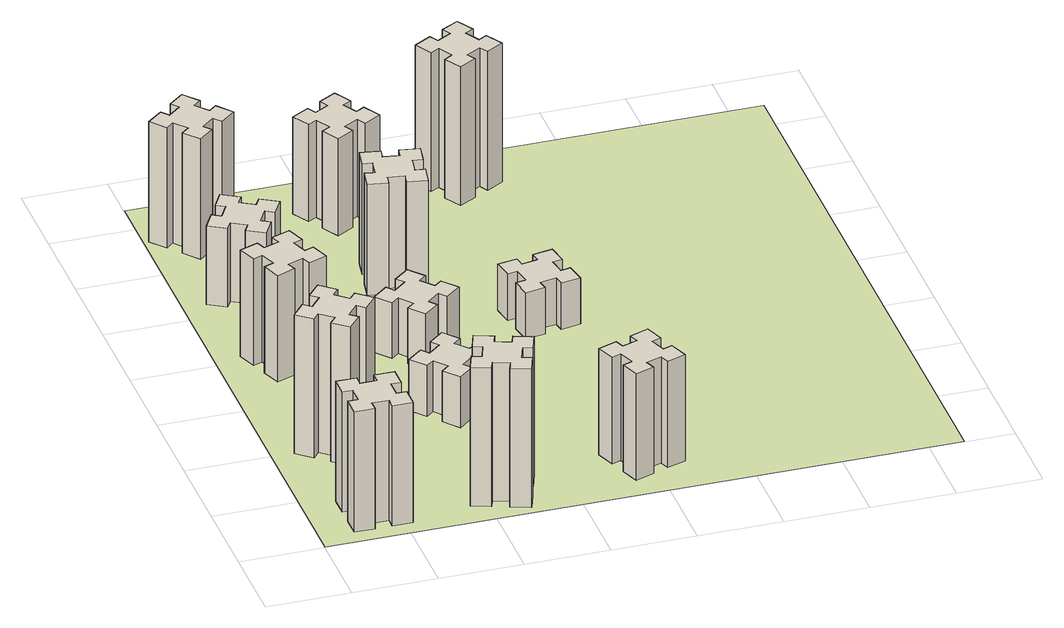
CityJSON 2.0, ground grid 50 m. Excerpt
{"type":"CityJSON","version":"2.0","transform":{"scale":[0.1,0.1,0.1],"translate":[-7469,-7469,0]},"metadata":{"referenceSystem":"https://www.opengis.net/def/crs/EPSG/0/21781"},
"CityObjects":{
"building1":{"type":"Building","attributes":{"class":"1000","function":"1000","usage":"1000","yearOfConstruction":2016,"roofType":"1000","measuredHeight":78,"storeysAboveGround":30,"storeysBelowGround":0},"geometry":[{"type":"Solid","lod":"1","boundaries":[[[[0,1,2,3,4,5,6,7,8,9,10,11,12,13,14,15,16,17,18,19]],[[17,16,20,21]],[[16,15,22,20]],[[15,14,23,22]],[[14,13,24,23]],[[13,12,25,24]],[[12,11,26,25]],[[11,10,27,26]],[[10,9,28,27]],[[9,8,29,28]],[[8,7,30,29]],[[7,6,31,30]],[[6,5,32,31]],[[5,4,33,32]],[[4,3,34,33]],[[3,2,35,34]],[[2,1,36,35]],[[1,0,37,36]],[[0,19,38,37]],[[19,18,39,38]],[[18,17,21,39]],[[24,25,26,27,28,29,30,31,32,33,34,35,36,37,38,39,21,20,22,23]]]]}]},
"building2":{"type":"Building","attributes":{"class":"1000","function":"1000","usage":"1000","yearOfConstruction":2016,"roofType":"1000","measuredHeight":90,"storeysAboveGround":30,"storeysBelowGround":0},"geometry":[{"type":"Solid","lod":"1","boundaries":[[[[40,41,42,43,44,45,46,47,48,49,50,51,52,53,54,55,56,57,58,59]],[[57,56,60,61]],[[56,55,62,60]],[[55,54,63,62]],[[54,53,64,63]],[[53,52,65,64]],[[52,51,66,65]],[[51,50,67,66]],[[50,49,68,67]],[[49,48,69,68]],[[48,47,70,69]],[[47,46,71,70]],[[46,45,72,71]],[[45,44,73,72]],[[44,43,74,73]],[[43,42,75,74]],[[42,41,76,75]],[[41,40,77,76]],[[40,59,78,77]],[[59,58,79,78]],[[58,57,61,79]],[[64,65,66,67,68,69,70,71,72,73,74,75,76,77,78,79,61,60,62,63]]]]}]},
"building3":{"type":"Building","attributes":{"class":"1000","function":"1000","usage":"1000","yearOfConstruction":2016,"roofType":"1000","measuredHeight":69,"storeysAboveGround":30,"storeysBelowGround":0},"geometry":[{"type":"Solid","lod":"1","boundaries":[[[[80,81,82,83,84,85,86,87,88,89,90,91,92,93,94,95,96,97,98,99]],[[97,96,100,101]],[[96,95,102,100]],[[95,94,103,102]],[[94,93,104,103]],[[93,92,105,104]],[[92,91,106,105]],[[91,90,107,106]],[[90,89,108,107]],[[89,88,109,108]],[[88,87,110,109]],[[87,86,111,110]],[[86,85,112,111]],[[85,84,113,112]],[[84,83,114,113]],[[83,82,115,114]],[[82,81,116,115]],[[81,80,117,116]],[[80,99,118,117]],[[99,98,119,118]],[[98,97,101,119]],[[104,105,106,107,108,109,110,111,112,113,114,115,116,117,118,119,101,100,102,103]]]]}]},
"building4":{"type":"Building","attributes":{"class":"1000","function":"1000","usage":"1000","yearOfConstruction":2016,"roofType":"1000","measuredHeight":51,"storeysAboveGround":30,"storeysBelowGround":0},"geometry":[{"type":"Solid","lod":"1","boundaries":[[[[120,121,122,123,124,125,126,127,128,129,130,131,132,133,134,135,136,137,138,139]],[[137,136,140,141]],[[136,135,142,140]],[[135,134,143,142]],[[134,133,144,143]],[[133,132,145,144]],[[132,131,146,145]],[[131,130,147,146]],[[130,129,148,147]],[[129,128,149,148]],[[128,127,150,149]],[[127,126,151,150]],[[126,125,152,151]],[[125,124,153,152]],[[124,123,154,153]],[[123,122,155,154]],[[122,121,156,155]],[[121,120,157,156]],[[120,139,158,157]],[[139,138,159,158]],[[138,137,141,159]],[[144,145,146,147,148,149,150,151,152,153,154,155,156,157,158,159,141,140,142,143]]]]}]},
"building5":{"type":"Building","attributes":{"class":"1000","function":"1000","usage":"1000","yearOfConstruction":2016,"roofType":"1000","measuredHeight":90,"storeysAboveGround":30,"storeysBelowGround":0},"geometry":[{"type":"Solid","lod":"1","boundaries":[[[[160,161,162,163,164,165,166,167,168,169,170,171,172,173,174,175,176,177,178,179]],[[177,176,180,181]],[[176,175,182,180]],[[175,174,183,182]],[[174,173,184,183]],[[173,172,185,184]],[[172,171,186,185]],[[171,170,187,186]],[[170,169,188,187]],[[169,168,189,188]],[[168,167,190,189]],[[167,166,191,190]],[[166,165,192,191]],[[165,164,193,192]],[[164,163,194,193]],[[163,162,195,194]],[[162,161,196,195]],[[161,160,197,196]],[[160,179,198,197]],[[179,178,199,198]],[[178,177,181,199]],[[184,185,186,187,188,189,190,191,192,193,194,195,196,197,198,199,181,180,182,183]]]]}]},
"building6":{"type":"Building","attributes":{"class":"1000","function":"1000","usage":"1000","yearOfConstruction":2016,"roofType":"1000","measuredHeight":78,"storeysAboveGround":30,"storeysBelowGround":0},"geometry":[{"type":"Solid","lod":"1","boundaries":[[[[200,201,202,203,204,205,206,207,208,209,210,211,212,213,214,215,216,217,218,219]],[[217,216,220,221]],[[216,215,222,220]],[[215,214,223,222]],[[214,213,224,223]],[[213,212,225,224]],[[212,211,226,225]],[[211,210,227,226]],[[210,209,228,227]],[[209,208,229,228]],[[208,207,230,229]],[[207,206,231,230]],[[206,205,232,231]],[[205,204,233,232]],[[204,203,234,233]],[[203,202,235,234]],[[202,201,236,235]],[[201,200,237,236]],[[200,219,238,237]],[[219,218,239,238]],[[218,217,221,239]],[[224,225,226,227,228,229,230,231,232,233,234,235,236,237,238,239,221,220,222,223]]]]}]},
"building7":{"type":"Building","attributes":{"class":"1000","function":"1000","usage":"1000","yearOfConstruction":2016,"roofType":"1000","measuredHeight":33,"storeysAboveGround":30,"storeysBelowGround":0},"geometry":[{"type":"Solid","lod":"1","boundaries":[[[[240,241,242,243,244,245,246,247,248,249,250,251,252,253,254,255,256,257,258,259]],[[257,256,260,261]],[[256,255,262,260]],[[255,254,263,262]],[[254,253,264,263]],[[253,252,265,264]],[[252,251,266,265]],[[251,250,267,266]],[[250,249,268,267]],[[249,248,269,268]],[[248,247,270,269]],[[247,246,271,270]],[[246,245,272,271]],[[245,244,273,272]],[[244,243,274,273]],[[243,242,275,274]],[[242,241,276,275]],[[241,240,277,276]],[[240,259,278,277]],[[259,258,279,278]],[[258,257,261,279]],[[264,265,266,267,268,269,270,271,272,273,274,275,276,277,278,279,261,260,262,263]]]]}]},
"building8":{"type":"Building","attributes":{"class":"1000","function":"1000","usage":"1000","yearOfConstruction":2016,"roofType":"1000","measuredHeight":36,"storeysAboveGround":30,"storeysBelowGround":0},"geometry":[{"type":"Solid","lod":"1","boundaries":[[[[280,281,282,283,284,285,286,287,288,289,290,291,292,293,294,295,296,297,298,299]],[[297,296,300,301]],[[296,295,302,300]],[[295,294,303,302]],[[294,293,304,303]],[[293,292,305,304]],[[292,291,306,305]],[[291,290,307,306]],[[290,289,308,307]],[[289,288,309,308]],[[288,287,310,309]],[[287,286,311,310]],[[286,285,312,311]],[[285,284,313,312]],[[284,283,314,313]],[[283,282,315,314]],[[282,281,316,315]],[[281,280,317,316]],[[280,299,318,317]],[[299,298,319,318]],[[298,297,301,319]],[[304,305,306,307,308,309,310,311,312,313,314,315,316,317,318,319,301,300,302,303]]]]}]},
"building9":{"type":"Building","attributes":{"class":"1000","function":"1000","usage":"1000","yearOfConstruction":2016,"roofType":"1000","measuredHeight":72,"storeysAboveGround":30,"storeysBelowGround":0},"geometry":[{"type":"Solid","lod":"1","boundaries":[[[[320,321,322,323,324,325,326,327,328,329,330,331,332,333,334,335,336,337,338,339]],[[337,336,340,341]],[[336,335,342,340]],[[335,334,343,342]],[[334,333,344,343]],[[333,332,345,344]],[[332,331,346,345]],[[331,330,347,346]],[[330,329,348,347]],[[329,328,349,348]],[[328,327,350,349]],[[327,326,351,350]],[[326,325,352,351]],[[325,324,353,352]],[[324,323,354,353]],[[323,322,355,354]],[[322,321,356,355]],[[321,320,357,356]],[[320,339,358,357]],[[339,338,359,358]],[[338,337,341,359]],[[344,345,346,347,348,349,350,351,352,353,354,355,356,357,358,359,341,340,342,343]]]]}]},
"building10":{"type":"Building","attributes":{"class":"1000","function":"1000","usage":"1000","yearOfConstruction":2016,"roofType":"1000","measuredHeight":69,"storeysAboveGround":30,"storeysBelowGround":0},"geometry":[{"type":"Solid","lod":"1","boundaries":[[[[360,361,362,363,364,365,366,367,368,369,370,371,372,373,374,375,376,377,378,379]],[[377,376,380,381]],[[376,375,382,380]],[[375,374,383,382]],[[374,373,384,383]],[[373,372,385,384]],[[372,371,386,385]],[[371,370,387,386]],[[370,369,388,387]],[[369,368,389,388]],[[368,367,390,389]],[[367,366,391,390]],[[366,365,392,391]],[[365,364,393,392]],[[364,363,394,393]],[[363,362,395,394]],[[362,361,396,395]],[[361,360,397,396]],[[360,379,398,397]],[[379,378,399,398]],[[378,377,381,399]],[[384,385,386,387,388,389,390,391,392,393,394,395,396,397,398,399,381,380,382,383]]]]}]},
"building11":{"type":"Building","attributes":{"class":"1000","function":"1000","usage":"1000","yearOfConstruction":2016,"roofType":"1000","measuredHeight":63,"storeysAboveGround":30,"storeysBelowGround":0},"geometry":[{"type":"Solid","lod":"1","boundaries":[[[[400,401,402,403,404,405,406,407,408,409,410,411,412,413,414,415,416,417,418,419]],[[417,416,420,421]],[[416,415,422,420]],[[415,414,423,422]],[[414,413,424,423]],[[413,412,425,424]],[[412,411,426,425]],[[411,410,427,426]],[[410,409,428,427]],[[409,408,429,428]],[[408,407,430,429]],[[407,406,431,430]],[[406,405,432,431]],[[405,404,433,432]],[[404,403,434,433]],[[403,402,435,434]],[[402,401,436,435]],[[401,400,437,436]],[[400,419,438,437]],[[419,418,439,438]],[[418,417,421,439]],[[424,425,426,427,428,429,430,431,432,433,434,435,436,437,438,439,421,420,422,423]]]]}]},
"building12":{"type":"Building","attributes":{"class":"1000","function":"1000","usage":"1000","yearOfConstruction":2016,"roofType":"1000","measuredHeight":30,"storeysAboveGround":30,"storeysBelowGround":0},"geometry":[{"type":"Solid","lod":"1","boundaries":[[[[440,441,442,443,444,445,446,447,448,449,450,451,452,453,454,455,456,457,458,459]],[[457,456,460,461]],[[456,455,462,460]],[[455,454,463,462]],[[454,453,464,463]],[[453,452,465,464]],[[452,451,466,465]],[[451,450,467,466]],[[450,449,468,467]],[[449,448,469,468]],[[448,447,470,469]],[[447,446,471,470]],[[446,445,472,471]],[[445,444,473,472]],[[444,443,474,473]],[[443,442,475,474]],[[442,441,476,475]],[[441,440,477,476]],[[440,459,478,477]],[[459,458,479,478]],[[458,457,461,479]],[[464,465,466,467,468,469,470,471,472,473,474,475,476,477,478,479,461,460,462,463]]]]}]},
"building13":{"type":"Building","attributes":{"class":"1000","function":"1000","usage":"1000","yearOfConstruction":2016,"roofType":"1000","measuredHeight":90,"storeysAboveGround":30,"storeysBelowGround":0},"geometry":[{"type":"Solid","lod":"1","boundaries":[[[[480,481,482,483,484,485,486,487,488,489,490,491,492,493,494,495,496,497,498,499]],[[497,496,500,501]],[[496,495,502,500]],[[495,494,503,502]],[[494,493,504,503]],[[493,492,505,504]],[[492,491,506,505]],[[491,490,507,506]],[[490,489,508,507]],[[489,488,509,508]],[[488,487,510,509]],[[487,486,511,510]],[[486,485,512,511]],[[485,484,513,512]],[[484,483,514,513]],[[483,482,515,514]],[[482,481,516,515]],[[481,480,517,516]],[[480,499,518,517]],[[499,498,519,518]],[[498,497,501,519]],[[504,505,506,507,508,509,510,511,512,513,514,515,516,517,518,519,501,500,502,503]]]]}]},
"landuse1":{"type":"LandUse","attributes":{"name":"plot1","function":"1010"},"geometry":[{"type":"MultiSurface","lod":"1","boundaries":[[[520,521,522,523]]]}]}
},
"vertices":[
[265,325,0],[265,225,0],[205,225,0],[205,105,0],[325,105,0],[325,165,0],[425,165,0],[425,105,0],[545,105,0],[545,225,0],[485,225,0],[485,325,0],[545,325,0],[545,445,0],[425,445,0],[425,385,0],[325,385,0],[325,445,0],[205,445,0],[205,325,0],[325,385,780],[325,445,780],[425,385,780],[425,445,780],[545,445,780],[545,325,780],[485,325,780],[485,225,780],[545,225,780],[545,105,780],[425,105,780],[425,165,780],[325,165,780],[325,105,780],[205,105,780],[205,225,780],[265,225,780],[265,325,780],[205,325,780],[205,445,780],
[484,1067,0],[408,1132,0],[446,1178,0],[354,1255,0],[277,1163,0],[323,1124,0],[259,1048,0],[213,1086,0],[136,994,0],[228,917,0],[266,963,0],[343,899,0],[304,853,0],[396,776,0],[473,868,0],[427,906,0],[492,983,0],[538,944,0],[615,1036,0],[523,1113,0],[492,983,900],[538,944,900],[427,906,900],[473,868,900],[396,776,900],[304,853,900],[343,899,900],[266,963,900],[228,917,900],[136,994,900],[213,1086,900],[259,1048,900],[323,1124,900],[277,1163,900],[354,1255,900],[446,1178,900],[408,1132,900],[484,1067,900],[523,1113,900],[615,1036,900],
[366,1835,0],[460,1869,0],[480,1813,0],[593,1854,0],[552,1967,0],[496,1946,0],[462,2040,0],[518,2060,0],[477,2173,0],[364,2132,0],[385,2076,0],[291,2042,0],[270,2098,0],[157,2057,0],[199,1944,0],[255,1965,0],[289,1871,0],[233,1850,0],[274,1737,0],[387,1779,0],[289,1871,690],[233,1850,690],[255,1965,690],[199,1944,690],[157,2057,690],[270,2098,690],[291,2042,690],[385,2076,690],[364,2132,690],[477,2173,690],[518,2060,690],[462,2040,690],[496,1946,690],[552,1967,690],[593,1854,690],[480,1813,690],[460,1869,690],[366,1835,690],[387,1779,690],[274,1737,690],
[446,2597,0],[496,2684,0],[548,2654,0],[608,2758,0],[504,2818,0],[474,2766,0],[387,2816,0],[417,2868,0],[313,2928,0],[253,2824,0],[305,2794,0],[255,2707,0],[203,2737,0],[143,2633,0],[247,2573,0],[277,2625,0],[364,2575,0],[334,2523,0],[438,2463,0],[498,2567,0],[364,2575,510],[334,2523,510],[277,2625,510],[247,2573,510],[143,2633,510],[203,2737,510],[255,2707,510],[305,2794,510],[253,2824,510],[313,2928,510],[417,2868,510],[387,2816,510],[474,2766,510],[504,2818,510],[608,2758,510],[548,2654,510],[496,2684,510],[446,2597,510],[498,2567,510],[438,2463,510],
[1029,360,0],[995,266,0],[939,287,0],[897,174,0],[1010,133,0],[1031,189,0],[1125,155,0],[1104,99,0],[1217,57,0],[1258,170,0],[1202,191,0],[1236,285,0],[1292,264,0],[1333,377,0],[1220,418,0],[1200,362,0],[1106,396,0],[1127,452,0],[1014,493,0],[973,380,0],[1106,396,900],[1127,452,900],[1200,362,900],[1220,418,900],[1333,377,900],[1292,264,900],[1236,285,900],[1202,191,900],[1258,170,900],[1217,57,900],[1104,99,900],[1125,155,900],[1031,189,900],[1010,133,900],[897,174,900],[939,287,900],[995,266,900],[1029,360,900],[973,380,900],[1014,493,900],
[308,3219,0],[384,3283,0],[423,3237,0],[515,3314,0],[438,3406,0],[392,3368,0],[327,3444,0],[373,3483,0],[296,3575,0],[204,3498,0],[243,3452,0],[166,3387,0],[128,3433,0],[36,3356,0],[113,3264,0],[159,3303,0],[223,3226,0],[177,3188,0],[254,3096,0],[346,3173,0],[223,3226,780],[177,3188,780],[159,3303,780],[113,3264,780],[36,3356,780],[128,3433,780],[166,3387,780],[243,3452,780],[204,3498,780],[296,3575,780],[373,3483,780],[327,3444,780],[392,3368,780],[438,3406,780],[515,3314,780],[423,3237,780],[384,3283,780],[308,3219,780],[346,3173,780],[254,3096,780],
[1083,1332,0],[1006,1267,0],[968,1313,0],[876,1236,0],[953,1144,0],[999,1183,0],[1063,1106,0],[1017,1068,0],[1094,976,0],[1186,1053,0],[1148,1099,0],[1224,1163,0],[1263,1117,0],[1355,1194,0],[1278,1286,0],[1232,1248,0],[1167,1324,0],[1213,1363,0],[1136,1455,0],[1044,1378,0],[1167,1324,330],[1213,1363,330],[1232,1248,330],[1278,1286,330],[1355,1194,330],[1263,1117,330],[1224,1163,330],[1148,1099,330],[1186,1053,330],[1094,976,330],[1017,1068,330],[1063,1106,330],[999,1183,330],[953,1144,330],[876,1236,330],[968,1313,330],[1006,1267,330],[1083,1332,330],[1044,1378,330],[1136,1455,330],
[1083,1972,0],[1006,1907,0],[968,1953,0],[876,1876,0],[953,1784,0],[999,1823,0],[1063,1746,0],[1017,1708,0],[1094,1616,0],[1186,1693,0],[1148,1739,0],[1224,1803,0],[1263,1757,0],[1355,1834,0],[1278,1926,0],[1232,1888,0],[1167,1964,0],[1213,2003,0],[1136,2095,0],[1044,2018,0],[1167,1964,360],[1213,2003,360],[1232,1888,360],[1278,1926,360],[1355,1834,360],[1263,1757,360],[1224,1803,360],[1148,1739,360],[1186,1693,360],[1094,1616,360],[1017,1708,360],[1063,1746,360],[999,1823,360],[953,1784,360],[876,1876,360],[968,1953,360],[1006,1907,360],[1083,1972,360],[1044,2018,360],[1136,2095,360],
[1315,2527,0],[1332,2625,0],[1391,2615,0],[1412,2733,0],[1294,2754,0],[1284,2695,0],[1185,2712,0],[1196,2771,0],[1077,2792,0],[1057,2674,0],[1116,2664,0],[1098,2565,0],[1039,2576,0],[1018,2457,0],[1137,2437,0],[1147,2496,0],[1245,2478,0],[1235,2419,0],[1353,2398,0],[1374,2517,0],[1245,2478,720],[1235,2419,720],[1147,2496,720],[1137,2437,720],[1018,2457,720],[1039,2576,720],[1098,2565,720],[1116,2664,720],[1057,2674,720],[1077,2792,720],[1196,2771,720],[1185,2712,720],[1284,2695,720],[1294,2754,720],[1412,2733,720],[1391,2615,720],[1332,2625,720],[1315,2527,720],[1374,2517,720],[1353,2398,720],
[1965,496,0],[1871,462,0],[1850,518,0],[1737,477,0],[1779,364,0],[1835,385,0],[1869,291,0],[1813,270,0],[1854,157,0],[1967,199,0],[1946,255,0],[2040,289,0],[2060,233,0],[2173,274,0],[2132,387,0],[2076,366,0],[2042,460,0],[2098,480,0],[2057,593,0],[1944,552,0],[2042,460,690],[2098,480,690],[2076,366,690],[2132,387,690],[2173,274,690],[2060,233,690],[2040,289,690],[1946,255,690],[1967,199,690],[1854,157,690],[1813,270,690],[1869,291,690],[1835,385,690],[1779,364,690],[1737,477,690],[1850,518,690],[1871,462,690],[1965,496,690],[1944,552,690],[2057,593,690],
[1104,3456,0],[1017,3406,0],[987,3458,0],[883,3398,0],[943,3294,0],[995,3324,0],[1045,3237,0],[993,3207,0],[1053,3103,0],[1157,3163,0],[1127,3215,0],[1214,3265,0],[1244,3213,0],[1348,3273,0],[1288,3377,0],[1236,3347,0],[1186,3434,0],[1238,3464,0],[1178,3568,0],[1074,3508,0],[1186,3434,630],[1238,3464,630],[1236,3347,630],[1288,3377,630],[1348,3273,630],[1244,3213,630],[1214,3265,630],[1127,3215,630],[1157,3163,630],[1053,3103,630],[993,3207,630],[1045,3237,630],[995,3324,630],[943,3294,630],[883,3398,630],[987,3458,630],[1017,3406,630],[1104,3456,630],[1074,3508,630],[1178,3568,630],
[1972,1925,0],[1955,2024,0],[2014,2034,0],[1993,2152,0],[1875,2131,0],[1885,2072,0],[1787,2055,0],[1777,2114,0],[1658,2093,0],[1679,1975,0],[1738,1985,0],[1756,1887,0],[1697,1877,0],[1717,1758,0],[1836,1779,0],[1825,1838,0],[1924,1856,0],[1934,1797,0],[2052,1817,0],[2031,1936,0],[1924,1856,300],[1934,1797,300],[1825,1838,300],[1836,1779,300],[1717,1758,300],[1697,1877,300],[1756,1887,300],[1738,1985,300],[1679,1975,300],[1658,2093,300],[1777,2114,300],[1787,2055,300],[1885,2072,300],[1875,2131,300],[1993,2152,300],[2014,2034,300],[1955,2024,300],[1972,1925,300],[2031,1936,300],[2052,1817,300],
[1844,3556,0],[1757,3506,0],[1727,3558,0],[1623,3498,0],[1683,3394,0],[1735,3424,0],[1785,3337,0],[1733,3307,0],[1793,3203,0],[1897,3263,0],[1867,3315,0],[1954,3365,0],[1984,3313,0],[2088,3373,0],[2028,3477,0],[1976,3447,0],[1926,3534,0],[1978,3564,0],[1918,3668,0],[1814,3608,0],[1926,3534,900],[1978,3564,900],[1976,3447,900],[2028,3477,900],[2088,3373,900],[1984,3313,900],[1954,3365,900],[1867,3315,900],[1897,3263,900],[1793,3203,900],[1733,3307,900],[1785,3337,900],[1735,3424,900],[1683,3394,900],[1623,3498,900],[1727,3558,900],[1757,3506,900],[1844,3556,900],[1814,3608,900],[1918,3668,900],
[5,3705,0],[3705,3705,0],[3705,5,0],[5,5,0]
]}
